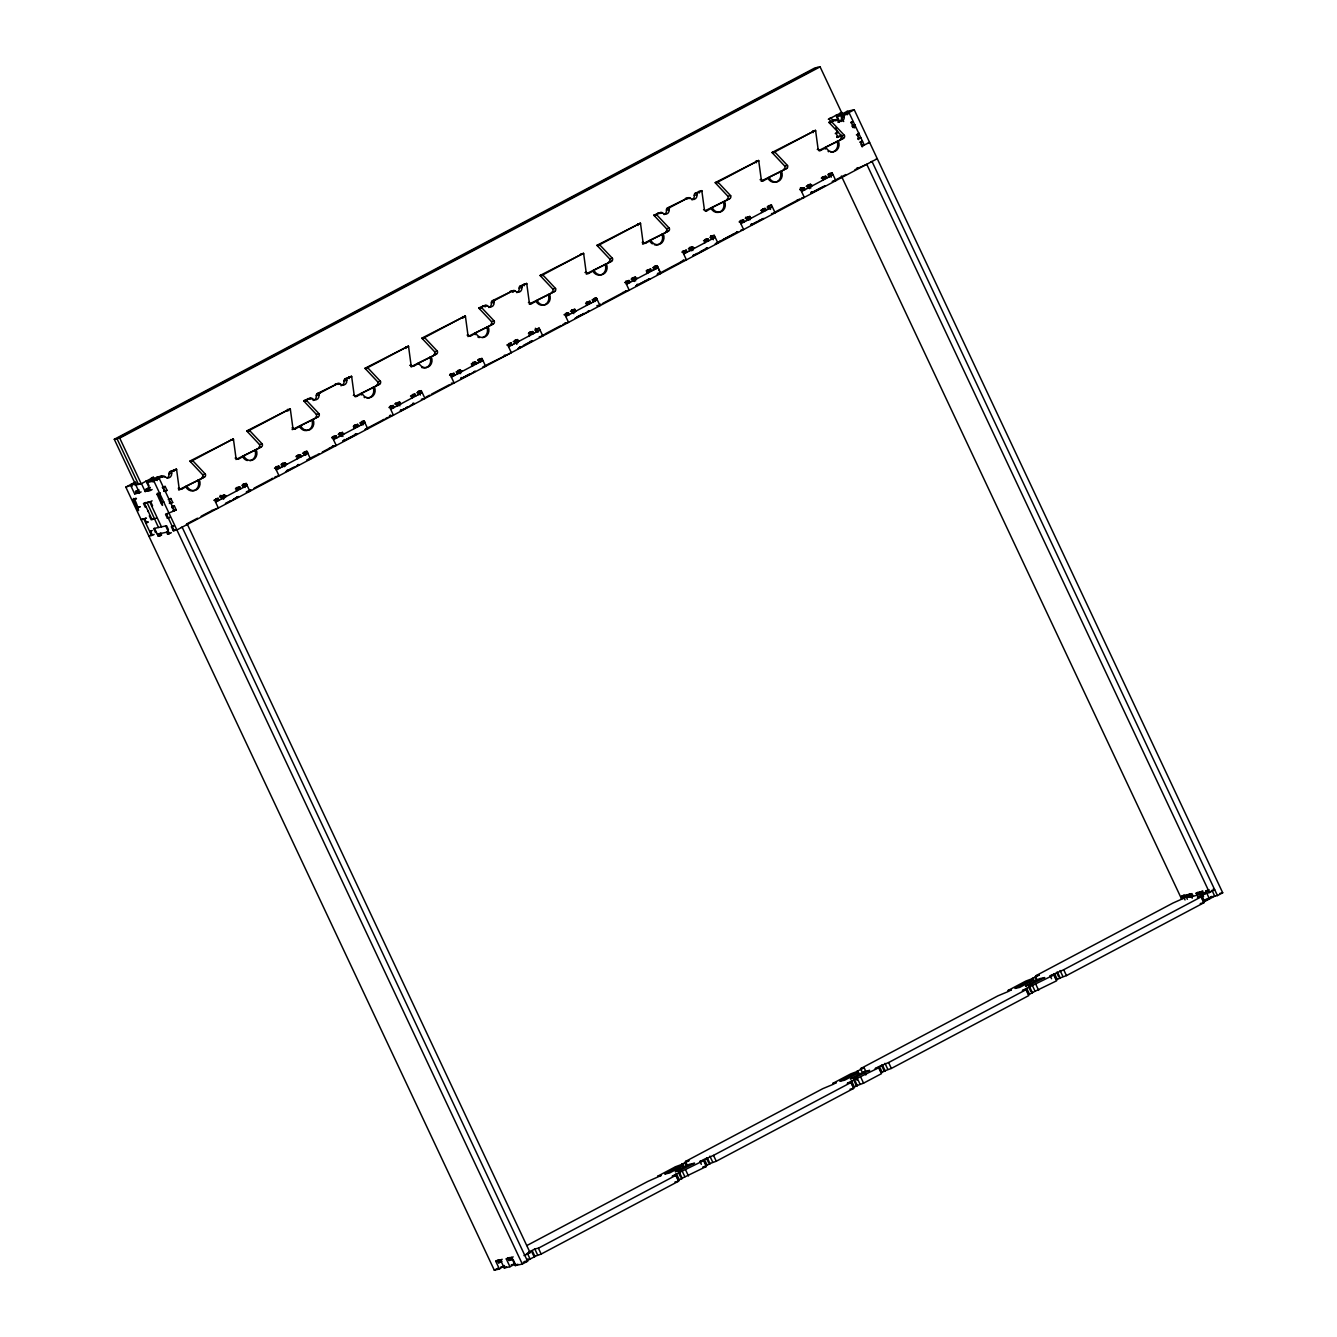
<?xml version="1.0" encoding="UTF-8"?>
<svg xmlns="http://www.w3.org/2000/svg" width="1337" height="1337" viewBox="0 0 1337 1337"><rect width="100%" height="100%" fill="white"/><g stroke="black" fill="none" stroke-linecap="round" stroke-linejoin="round"><path stroke-width="1.5" d="M852.087 125.026L853.223 124.993L854.727 127.917M857.736 135.622L857.669 134.185L858.989 133.767L856.382 134.87M354.489 427.99L353.72 428.475L355.074 428.191L353.302 426.419M397.089 405.161L400.064 403.49M414.437 403.557L411.478 405.195M457.789 372.99L460.764 371.318M475.17 371.352L471.46 373.407M514.979 342.673L517.971 340.985M632.886 280.168L635.125 278.881M698.649 252.977L707.457 248.214M810.84 193.28L823.843 186.612M357.213 433.907L343.057 441.31M707.407 248.164L705.318 249.016L706.32 247.997M460.613 378.789L462.803 377.569M472.212 365.636L471.526 365.686M810.924 193.063L812.996 191.943M342.924 441.143L346.367 439.288M586.442 305.103L587.361 305.053L585.589 303.282M649.999 278.748L648.01 279.817M693.201 255.451L694.371 254.815M225.435 503.397L226.22 503.38M400.415 410.643L402.103 409.74M529.151 336.406L529.602 335.152L528.717 335.37M646.874 273.533L647.492 272.664L646.623 272.865M232.003 500.339L238.621 496.495M750.659 224.516L752.296 224.115M824.227 186.311L825.347 185.709L824.327 185.993M141.12 491.932L139.483 492.801L114.297 439.288L814.684 68.037L820.099 66.85L841.591 112.525M140.034 483.559L138.496 484.378L117.004 438.703L817.392 67.435M114.297 439.288L119.728 438.101L820.099 66.85M504.316 1265.521L499.42 1269.03L494.289 1270.15L125.828 487.136L134.77 482.39A2.173 1.972 77.7 0 1 135.639 482.189L134.77 482.39M135.789 482.707L133.8 483.76L134.335 484.896M125.828 487.136L135.555 483.576M137.427 484.094L135.789 484.963L141.505 483.727L145.181 491.548L148.975 490.111M154.39 479.248L153.471 477.292L141.221 483.777L119.728 438.101M828.322 119.244L841.875 112.458L842.745 114.297M152.1 489.526L150.463 490.412L146.786 482.573L157.281 477.008L161.677 476.056L156.412 478.83L157.231 480.551M839.252 122.386L836.661 116.887L847.157 111.322L854.243 109.768L1222.703 892.782L1217.455 895.573L1210.369 897.11M167.158 478.028A4.345 3.944 77.7 0 0 168.98 473.799A2.173 1.972 77.7 0 1 170.016 471.627L176.417 469.086A2.173 1.972 77.7 0 1 176.618 469.671L179.091 488.038A2.173 1.972 77.7 0 0 181.765 489.075L187.013 486.284A7.621 6.886 77.7 0 0 196.372 489.894A7.621 6.886 77.7 0 0 199.28 479.799L204.528 477.008A2.173 1.972 77.7 0 0 205.363 474.117L193.013 460.981A2.173 1.972 77.7 0 1 192.678 460.463L189.971 461.048A2.173 1.972 77.7 0 0 190.305 461.566L202.639 474.719L205.363 474.117M189.971 461.048L233.29 438.937A2.173 1.972 77.7 0 1 233.49 439.522L235.964 457.889A2.173 1.972 77.7 0 0 238.638 458.925L243.902 456.134A7.621 6.886 77.7 0 0 253.245 459.744A7.621 6.886 77.7 0 0 256.152 449.65L261.4 446.859A2.173 1.972 77.7 0 0 262.236 443.968L249.885 430.832A2.173 1.972 77.7 0 1 249.551 430.313L246.844 430.898A2.173 1.972 77.7 0 0 247.178 431.416L259.528 444.569L262.236 443.968M246.844 430.898L290.179 408.788A2.173 1.972 77.7 0 1 290.363 409.373L292.853 427.74A2.173 1.972 77.7 0 0 295.51 428.776L300.775 425.985A7.621 6.886 77.7 0 0 310.117 429.595A7.621 6.886 77.7 0 0 313.025 419.5L318.273 416.709A2.173 1.972 77.7 0 0 319.108 413.818L306.758 400.682A2.173 1.972 77.7 0 1 306.424 400.164L303.716 400.749A2.173 1.972 77.7 0 0 304.051 401.284L316.401 414.42L319.108 413.818M303.716 400.749L310.117 398.209A2.173 1.972 77.7 0 1 312.39 398.643A4.345 3.944 77.7 0 0 318.991 395.134A2.173 1.972 77.7 0 1 320.028 392.961L337.91 383.468A2.173 1.972 77.7 0 1 340.183 383.903A4.345 3.944 77.7 0 0 346.784 380.393A2.173 1.972 77.7 0 1 347.821 378.221L351.514 376.265A2.173 1.972 77.7 0 1 351.698 376.867L354.188 395.234A2.173 1.972 77.7 0 0 356.862 396.253L362.11 393.479A7.621 6.886 77.7 0 0 371.469 397.072A7.621 6.886 77.7 0 0 374.377 386.978L379.624 384.187A2.173 1.972 77.7 0 0 380.443 381.312L368.11 368.176A2.173 1.972 77.7 0 1 367.775 367.642L365.051 368.243A2.173 1.972 77.7 0 0 365.402 368.761L377.736 381.897L380.443 381.312M313.092 400.465A4.345 3.944 77.7 0 0 316.284 395.719A2.173 1.972 77.7 0 1 317.32 393.546L337.91 383.468M340.885 385.724A4.345 3.944 77.7 0 0 344.077 380.995A2.173 1.972 77.7 0 1 345.113 378.806L351.514 376.265M365.051 368.243L408.387 346.116A2.173 1.972 77.7 0 1 408.587 346.718L411.061 365.085A2.173 1.972 77.7 0 0 413.735 366.104L418.982 363.33A7.621 6.886 77.7 0 0 428.341 366.923A7.621 6.886 77.7 0 0 431.249 356.829L436.497 354.038A2.173 1.972 77.7 0 0 437.333 351.163L424.982 338.027A2.173 1.972 77.7 0 1 424.648 337.492L421.94 338.094A2.173 1.972 77.7 0 0 422.275 338.612L434.609 351.748L437.333 351.163M421.94 338.094L465.276 315.967A2.173 1.972 77.7 0 1 465.46 316.568L467.933 334.935A2.173 1.972 77.7 0 0 470.607 335.955L475.872 333.18A7.621 6.886 77.7 0 0 485.214 336.774A7.621 6.886 77.7 0 0 488.122 326.679L493.37 323.888A2.173 1.972 77.7 0 0 494.205 321.014L481.855 307.878A2.173 1.972 77.7 0 1 481.521 307.343L478.813 307.945A2.173 1.972 77.7 0 0 479.147 308.463L491.498 321.599L494.205 321.014M478.813 307.945L485.214 305.388A2.173 1.972 77.7 0 1 487.487 305.822A4.345 3.944 77.7 0 0 494.088 302.329A2.173 1.972 77.7 0 1 495.125 300.14L513.007 290.664A2.173 1.972 77.7 0 1 515.28 291.082A4.345 3.944 77.7 0 0 521.881 287.589A2.173 1.972 77.7 0 1 522.917 285.399L526.611 283.444A2.173 1.972 77.7 0 1 526.795 284.046L529.285 302.413A2.173 1.972 77.7 0 0 531.959 303.449L537.207 300.658A7.621 6.886 77.7 0 0 546.566 304.268A7.621 6.886 77.7 0 0 549.457 294.157L554.721 291.382A2.173 1.972 77.7 0 0 555.54 288.491L543.206 275.355A2.173 1.972 77.7 0 1 542.872 274.837L540.148 275.422A2.173 1.972 77.7 0 0 540.482 275.94L552.833 289.076L555.54 288.491M488.757 307.51A4.345 3.944 77.7 0 0 491.364 302.914A2.173 1.972 77.7 0 1 492.4 300.725L513.007 290.664M516.834 292.669A4.345 3.944 77.7 0 0 519.174 288.174A2.173 1.972 77.7 0 1 520.21 286.001L526.611 283.444M540.148 275.422L583.484 253.295A2.173 1.972 77.7 0 1 583.684 253.896L586.158 272.263A2.173 1.972 77.7 0 0 588.832 273.3L594.079 270.509A7.621 6.886 77.7 0 0 603.438 274.118A7.621 6.886 77.7 0 0 606.346 264.007L611.594 261.233A2.173 1.972 77.7 0 0 612.43 258.342L600.079 245.206A2.173 1.972 77.7 0 1 599.745 244.688L597.021 245.273A2.173 1.972 77.7 0 0 597.372 245.791L609.705 258.927L612.43 258.342M597.021 245.273L640.356 223.145A2.173 1.972 77.7 0 1 640.557 223.747L643.03 242.114A2.173 1.972 77.7 0 0 645.704 243.15L650.952 240.359A7.621 6.886 77.7 0 0 660.311 243.969A7.621 6.886 77.7 0 0 663.219 233.858L668.467 231.084A2.173 1.972 77.7 0 0 669.302 228.192L656.952 215.056A2.173 1.972 77.7 0 1 656.617 214.538L653.91 215.123A2.173 1.972 77.7 0 0 654.244 215.641L666.578 228.777L669.302 228.192M653.91 215.123L660.311 212.583A2.173 1.972 77.7 0 1 662.584 213.001A4.345 3.944 77.7 0 0 669.185 209.508A2.173 1.972 77.7 0 1 670.221 207.319L688.104 197.843A2.173 1.972 77.7 0 1 690.377 198.277A4.345 3.944 77.7 0 0 696.978 194.767A2.173 1.972 77.7 0 1 698.014 192.595L701.708 190.639A2.173 1.972 77.7 0 1 701.892 191.241L704.382 209.608A2.173 1.972 77.7 0 0 707.056 210.628L712.303 207.853A7.621 6.886 77.7 0 0 721.646 211.447A7.621 6.886 77.7 0 0 724.554 201.352L729.818 198.561A2.173 1.972 77.7 0 0 730.637 195.67L718.303 182.534A2.173 1.972 77.7 0 1 717.952 182.016L715.245 182.601A2.173 1.972 77.7 0 0 715.579 183.136L727.93 196.272L730.637 195.67M664.138 214.589A4.345 3.944 77.7 0 0 666.461 210.093A2.173 1.972 77.7 0 1 667.497 207.92L688.104 197.843M691.931 199.848A4.345 3.944 77.7 0 0 694.271 195.369A2.173 1.972 77.7 0 1 695.307 193.18L701.708 190.639M715.245 182.601L758.58 160.49A2.173 1.972 77.7 0 1 758.764 161.092L761.254 179.459A2.173 1.972 77.7 0 0 763.928 180.478L769.176 177.704A7.621 6.886 77.7 0 0 778.535 181.297A7.621 6.886 77.7 0 0 781.443 171.203L786.691 168.412A2.173 1.972 77.7 0 0 787.51 165.521L775.176 152.385A2.173 1.972 77.7 0 1 774.842 151.866L772.117 152.451A2.173 1.972 77.7 0 0 772.452 152.986L784.802 166.122L787.51 165.521M772.117 152.451L815.453 130.341A2.173 1.972 77.7 0 1 815.654 130.942L818.127 149.309A2.173 1.972 77.7 0 0 820.801 150.329L826.049 147.555A7.621 6.886 77.7 0 0 835.408 151.148A7.621 6.886 77.7 0 0 838.316 141.054L843.563 138.263A2.173 1.972 77.7 0 0 844.399 135.371L832.049 122.235A2.173 1.972 77.7 0 1 831.714 121.717L829.007 122.302A2.173 1.972 77.7 0 0 829.341 122.837L841.675 135.973L844.399 135.371M829.007 122.302L835.408 119.762A2.173 1.972 77.7 0 1 837.664 120.196A4.345 3.944 77.7 0 0 844.282 116.687A2.173 1.972 77.7 0 1 845.318 114.514L854.243 109.768M836.661 116.887L846.304 113.144L847.09 114.865M146.786 482.573L153.872 481.036L162.83 476.29A2.173 1.972 77.7 0 1 165.086 476.724A4.345 3.944 77.7 0 0 171.688 473.214A2.173 1.972 77.7 0 1 172.724 471.042L176.417 469.086M192.678 460.463L233.29 438.937M249.551 430.313L290.179 408.788M306.424 400.164L310.117 398.209M367.775 367.642L408.387 346.116M424.648 337.492L465.276 315.967M481.521 307.343L485.214 305.388M542.872 274.837L583.484 253.295M599.745 244.688L640.356 223.145M656.617 214.538L660.311 212.583M717.952 182.016L758.58 160.49M774.842 151.866L815.453 130.341M831.714 121.717L835.408 119.762M138.413 492.417L136.441 493.453L135.522 491.498L138.48 489.927M135.522 491.498L139.048 490.01M130.959 486.016L134.636 493.854L136.942 492.634M136.742 491.231L137.661 493.186L139.633 492.15M147.003 491.164L146.084 489.208L149.025 487.637M146.084 489.208L150.362 487.453M145.181 491.548L147.822 490.161M148.14 489.994L149.126 489.459M147.738 488.841L148.658 490.796L150.296 489.927M133.215 499.654C133.566 491.765 145.031 527.831 133.215 499.654L135.839 498.25M135.622 498.668L133.332 499.888L136.441 498.668M134.569 499.353L136.207 498.484M164.418 491.481L167.025 490.361L165.186 486.451L162.412 487.604M850.7 122.803L853.307 121.684L850.934 122.202M835.241 133.566L837.848 132.447L835.692 127.884M157.181 494.423C157.248 486.183 169.181 522.767 157.181 494.423L159.805 493.035M853.942 125.093L852.304 125.962L853.14 127.717M159.939 493.269L157.298 494.673L160.306 493.503M163.866 491.197L167.025 490.361M852.438 126.196L854.627 125.043M158.535 494.138L160.173 493.269M853.658 125.661L854.978 124.959M855.095 125.21L852.371 126.748M145.917 502.428L144.396 503.23L152.067 519.558L153.605 518.739M146.652 502.745L148.641 501.826M838.282 136.257L836.761 137.076L840.589 136.173L841.625 138.363M139.783 506.656L137.159 508.043L140.268 506.823M149.36 502.16L152.117 500.84M837.096 137.477L841.758 135.271M178.54 489.843A2.173 1.972 77.7 0 0 179.058 489.66L204.528 477.008M235.93 459.51L261.4 446.859M292.101 429.578A2.173 1.972 77.7 0 0 292.803 429.361L318.273 416.709M355.575 396.103L379.624 384.187M411.027 366.706L436.497 354.038M467.9 336.556L493.37 323.888M554.721 291.382L529.235 304.034L531.959 303.449M611.594 261.233L586.124 273.884L588.832 273.3M642.479 243.919A2.173 1.972 77.7 0 0 642.997 243.735L668.467 231.084M705.752 210.461L729.818 198.561M761.204 181.063L786.691 168.412M819.514 150.162L843.563 138.263M197.909 480.083A7.621 6.886 77.7 0 1 195.018 490.194A7.621 6.886 77.7 0 1 185.659 486.584L199.28 479.799M247.312 460.546A7.621 6.886 77.7 0 1 242.532 456.435L256.152 449.65M311.671 419.785A7.621 6.886 77.7 0 1 308.763 429.896A7.621 6.886 77.7 0 1 299.421 426.286L313.025 419.5M361.441 394.967A7.621 6.886 77.7 0 1 360.756 393.763L374.377 386.978M417.946 364.216A7.621 6.886 77.7 0 1 417.629 363.614L431.249 356.829M475.203 334.668A7.621 6.886 77.7 0 1 474.501 333.465L488.122 326.679M548.103 294.458A7.621 6.886 77.7 0 1 545.195 304.552A7.621 6.886 77.7 0 1 535.853 300.959L549.457 294.157M604.976 264.308A7.621 6.886 77.7 0 1 602.085 274.403A7.621 6.886 77.7 0 1 592.726 270.809L606.346 264.007M652.372 243.869A7.621 6.886 77.7 0 1 649.598 240.66L663.219 233.858M723.2 201.636A7.621 6.886 77.7 0 1 720.292 211.747A7.621 6.886 77.7 0 1 710.95 208.137L724.554 201.352M780.073 171.487A7.621 6.886 77.7 0 1 777.181 181.598A7.621 6.886 77.7 0 1 767.822 177.988L781.443 171.203M825.38 149.042A7.621 6.886 77.7 0 1 824.695 147.839L838.316 141.054M162.897 501.893L161.125 502.829L163.816 501.826M857.619 134.051L859.273 133.182M170.1 503.548L172.707 502.445L170.869 498.517L168.261 499.637M169.331 503.38L172.707 502.445M857.669 138.496L860.827 137.678L857.719 138.898M142.925 518.84L141.187 519.759L146.435 518.104M145.649 518.238L143.895 519.174L151.566 535.485M169.983 517.285L167.443 518.355L165.604 514.444L176.233 509.949L174.395 506.021L171.788 507.141M859.908 142.374L862.515 141.271L860.309 141.739M147.705 522.048L145.733 523.085L148.29 522.015M156.312 518.154L151.165 519.742L149.309 515.831L150.229 515.631M165.604 514.444L167.242 513.575M168.261 513.324L166.523 514.244L174.194 530.555M173.091 510.767L176.233 509.949M861.646 145.766L863.401 144.847M861.763 146.285L869.602 142.391L868.415 142.658M167.443 518.355L169.08 517.486M152.268 530.505L149.727 531.574L150.63 531.374L152.468 535.285L154.123 534.416M219.903 496.545L224.583 494.907L225.502 496.863L222.092 498.016L224.248 496.695M235.947 488.038L237.551 487.353M242.582 484.512L246.175 483.459L249.869 491.297L246.242 492.083M281.472 463.906L282.909 463.254M296.212 456.101L297.917 455.248M332.245 436.982L333.13 436.53M338.896 433.472L342.473 432.419L343.408 434.375L339.949 435.528L342.874 433.806M353.636 425.651L357.647 424.364L358.583 426.336L355.859 426.921L354.94 424.965M389.669 406.548L391.908 405.796M395 403.724L396.086 403.156M417.896 391.591L421.272 390.655L424.965 398.476L423.094 398.877M449.934 374.611L452.257 373.691M472.613 362.578L475.554 361.876L476.473 363.831L473.766 364.433L472.847 362.461M477.944 359.753L479.599 358.985M528.717 332.846L529.82 332.261M535.368 329.32L539.162 328.15L542.855 335.988L539.229 336.774M571.618 310.1L574.776 309.282L575.695 311.237L572.236 312.39L574.425 311.053M586.358 302.296L589.951 301.243L590.87 303.198L588.163 303.783L587.227 301.828M631.666 278.28L633.939 277.444M646.406 270.458L650.651 269.055L651.57 271.027L648.863 271.612L647.927 269.656M682.438 251.356L684.043 250.671M689.307 247.729L692.666 246.793L693.585 248.749L690.243 249.885L693.067 248.181M710.682 236.398L711.551 235.93L713.34 239.724M740.08 220.806L743.439 219.87L744.375 221.825L741.651 222.427L740.731 220.455M745.411 217.981L746.714 217.296M768.09 205.965L771.466 205.012L775.142 212.85L771.516 213.636M800.128 188.985L804.139 187.698L805.075 189.653L802.35 190.238L801.431 188.283M821.503 177.654L822.372 177.186M828.355 174.011L832.166 172.841L835.842 180.679L832.216 181.464M213.82 500.356L218.165 498.317L219.084 500.272L216.377 500.857L215.675 499.386M219.886 497.03L224.583 494.907M235.412 488.907L239.758 486.869L240.677 488.824L237.969 489.409L237.05 487.453M241.83 485.498L246.175 483.459M274.52 468.184L278.865 466.145L279.784 468.1L277.077 468.685L276.157 466.73L278.865 466.145M280.937 464.775L285.282 462.736L286.202 464.691L284.848 464.992M296.112 456.736L300.457 454.697L301.377 456.652L298.669 457.237L297.75 455.282M302.53 453.327L306.875 451.288L310.568 459.126L306.942 459.911L311.053 458.006M331.71 437.867L336.055 435.812L336.974 437.784L334.267 438.369L333.398 436.53M338.127 434.458L342.473 432.419M354.155 426.236L357.647 424.364M359.72 423.01L364.082 420.971L367.759 428.793L365.051 429.394L382.131 420.336M388.9 407.534L393.262 405.495L394.181 407.451L391.474 408.052L390.538 406.097M397.189 405.211L400.599 404.058L399.679 402.103L395.15 404.175M410.509 396.086L414.854 394.047L415.774 396.003L413.066 396.604L412.364 395.134M416.76 392.727L421.272 390.655M449.6 375.363L453.962 373.324L454.881 375.279L452.173 375.864L451.237 373.909M456.034 371.953L460.379 369.914L461.298 371.87L457.806 373.04M471.209 363.915L475.554 361.876M477.627 360.522L481.972 358.466L485.649 366.305L482.941 366.89L484.546 366.037M506.807 345.046L511.152 343.007L512.071 344.963L509.364 345.548L508.728 344.211M513.224 341.637L517.569 339.598L518.489 341.553L515.046 342.707M528.399 333.598L532.744 331.559L533.664 333.515L530.956 334.1L530.087 332.278M534.817 330.189L539.162 328.15M563.997 314.73L568.359 312.691L569.278 314.646L566.554 315.231L565.752 313.526M570.414 311.32L574.776 309.282M586.442 303.098L589.951 301.243M592.024 299.872L596.369 297.833L600.046 305.672L596.987 305.521M624.697 282.558L629.058 280.503L629.978 282.475L627.254 283.06L626.401 281.221L629.058 280.503M631.114 279.149L635.476 277.11L636.395 279.065L632.936 280.218M646.289 271.11L650.651 269.055M652.723 267.701L657.069 265.662L660.745 273.483L657.135 274.286M681.903 252.225L686.249 250.186L687.168 252.141L684.46 252.743L683.541 250.788M688.321 248.832L692.666 246.793M703.496 240.777L707.841 238.738L708.76 240.693L706.053 241.295L705.251 239.574M709.914 237.384L714.259 235.345L717.952 243.167L715.913 243.618M739.094 221.909L743.439 219.87M745.344 218.549L749.873 216.46L750.792 218.432L749.422 218.716L750.876 217.948M760.686 210.461L765.048 208.422L765.967 210.377L763.243 210.979L762.441 209.257M767.12 207.068L771.466 205.012M799.793 189.737L804.139 187.698M806.211 186.328L810.573 184.289L811.492 186.244L808.133 187.397L811.693 185.291M821.386 178.289L825.748 176.25L826.667 178.205L823.943 178.79L823.024 176.835L825.748 176.25M827.804 174.88L832.166 172.841M150.496 535.201L148.858 536.07L152.468 535.285M246.977 484.362L243.468 486.217L247.094 485.431L215.575 502.127M307.677 452.173L304.167 454.028L307.794 453.243L276.274 469.955M364.884 421.857L361.374 423.712L365.001 422.927L333.481 439.639M597.171 298.719L593.661 300.574L597.288 299.789L565.768 316.501M657.871 266.548L654.361 268.403L657.988 267.617L660.745 273.483M216.377 500.857L218.566 499.704M237.969 489.409L239.607 488.54M277.077 468.685L279.801 467.231M285.667 464.123L282.742 465.844L287.037 463.822M298.669 457.237L300.307 456.368M334.267 438.369L335.905 437.5M355.859 426.921L357.681 425.951M391.474 408.052L393.111 407.183M413.066 396.604L414.704 395.735M452.173 375.864L453.811 374.995M473.766 364.433L476.49 362.979M509.364 345.548L511.369 344.495M530.956 334.1L532.594 333.231M566.554 315.231L568.208 314.362M588.163 303.783L589.985 302.814M627.254 283.06L630.345 281.472M648.863 271.612L650.501 270.743M684.46 252.743L686.098 251.874M706.053 241.295L707.875 240.326M741.651 222.427L743.84 221.257M749.522 218.249C745.244 220.889 748.904 217.964 749.957 219.82M763.243 210.979L766.853 209.274M802.35 190.238L804.172 189.269M823.943 178.79L826.868 177.253M226.337 496.01L224.499 497.899M400.699 403.573L399.228 404.359L399.93 405.813M462.117 371.017L459.928 372.171L460.63 373.641M519.324 340.701L517.135 341.854L517.653 342.957M575.796 310.769L574.676 312.273M637.214 278.196L635.025 279.366L635.727 280.82M812.311 185.392L810.122 186.545L810.824 188.016M344.227 433.506L342.038 434.675L342.907 436.497M694.421 247.88L692.232 249.033L692.917 250.504M390.671 409.323L422.191 392.61L418.565 393.396M451.371 377.134L482.891 360.438L479.264 361.224M508.561 346.818L540.081 330.105L536.471 330.907M626.468 284.33L657.988 267.617M683.675 253.997L715.178 237.301L711.568 238.086M740.865 223.68L772.368 206.984L768.758 207.77M801.565 191.509L833.068 174.796L829.458 175.598M876.37 158.902L877.289 158.702L176.885 529.97L173.275 530.756L171.437 526.845L173.075 525.976M160.758 532.978L159.12 533.847L160.039 535.803L161.677 534.934M173.977 525.775L171.437 526.845M154.54 528.366L158.234 536.187L161.175 534.633M168.295 531.324L166.657 532.193L167.576 534.165L171.353 532.711M173.275 530.756L174.913 529.887M186.528 524.02L197.492 518.204M201.152 516.266L210.293 511.419M211.213 510.65L218.349 507.993L214.655 500.172M226.271 502.946L227.741 502.177M229.195 501.392L230.666 500.623M233.574 499.085L238.203 496.679M250.804 489.944L246.977 491.515M254.063 488.222L271.11 479.181M274.503 477.376L276.324 476.423M286.97 470.774L288.441 469.989M289.16 469.605L291.366 468.451M292.084 468.067L293.555 467.281M297.198 465.36L298.602 464.641M316.434 455.148L310.435 458.056M317.487 454.597L319.092 453.761M322.301 452.056L328.718 448.647M330.323 447.795L333.364 445.722M347.102 438.904L351.481 436.581M352.199 436.196L354.389 435.043M382.7 420.035L384.304 419.183M385.908 418.331L387.513 417.478M389.117 416.626L390.387 415.038M402.838 409.356L404.292 408.587M405.746 407.818L407.217 407.033M410.86 405.111L414.437 403.473M425.885 397.139L429.545 395.2M431.366 394.231L449.6 384.571M463.538 377.184L464.992 376.416M465.727 376.015L467.917 374.861M468.635 374.477L470.106 373.708M486.15 365.185L511.336 352.684L507.659 344.862M519.274 347.637L520.728 346.868M523.653 345.314L528.031 342.991M528.75 342.606L530.739 341.57M541.752 335.721L543.357 334.868M544.961 334.016L561.005 325.509M562.61 324.657L565.818 322.969M577.2 316.936L578.67 316.15M579.389 315.766L580.843 314.997M582.297 314.228L583.768 313.443M597.338 306.257L600.981 304.318M602.536 303.499L621.304 293.555M637.164 285.149L639.353 283.979M640.089 283.594L641.543 282.826M642.278 282.441L644.467 281.271M645.186 280.887L646.657 280.118M661.247 272.38L657.687 273.35M662.851 271.528L680.215 262.319M680.516 262.169L683.541 260.097M695.825 254.047L697.296 253.278M700.204 251.724L704.582 249.401M715.228 243.752L716.849 242.916M718.454 242.064L720.058 241.212M723.267 239.507L729.684 236.097M731.289 235.245L734.498 233.557M736.102 232.705L737.706 231.853M753.75 223.346L755.221 222.56M755.94 222.176L757.41 221.407M758.864 220.638L760.318 219.853M761.772 219.084L762.758 218.566M774.257 212.466L799.793 198.946M813.715 191.559L818.11 189.236M818.829 188.851L821.018 187.681M821.737 187.297L823.291 186.511M833.135 181.264L845.769 174.562M854.911 169.715L866.76 164.284L1209.433 892.481L1214.681 889.707L1212.141 890.76M167.576 534.165L169.548 533.112M718.738 241.897L737.406 232.003L736.503 232.203M857.101 167.727L858.755 167.777M231.284 500.723L226.655 503.163M289.076 470.089L285.55 471.71M289.795 469.705L294.173 467.382M294.892 466.997L297.098 465.828M297.817 465.443L299.388 464.607L297.75 464.607M402.738 409.841L400.465 410.927M403.456 409.456L407.835 407.133M408.57 406.749L410.024 405.963M470.724 373.792L460.713 378.889M521.363 346.951L519.358 347.988M522.082 346.567L532.36 341.019L530.037 341.47M584.403 313.543L576.915 317.036M585.121 313.159L586.592 312.373M587.311 311.989C592.174 309.649 586.492 311.788 588.598 310.852M647.292 280.202L635.743 286.085L636.78 285.45M697.914 253.361L693.251 255.685M760.954 219.953L750.776 225.251M761.672 219.569L763.862 218.399M1185.919 896.475L1182.309 898.397L1181.373 896.425L1184.014 895.038M1181.373 896.425L1184.833 895.172M499.42 1269.03L495.726 1261.209L497.698 1260.156M1187.39 899.3L1185.601 895.506L1187.239 894.637M495.726 1261.209L499.186 1259.939M526.862 1245.549L647.777 1181.457L661.297 1175.424L657.67 1176.209L675.569 1166.716L682.689 1164.076L684.059 1167.017M686.85 1164.41L685.463 1161.469L822.857 1088.636L832.884 1084.457L836.394 1082.602L832.767 1083.388L850.666 1073.912L857.786 1071.255L859.156 1074.196M861.947 1071.589L860.56 1068.647L997.954 995.831L1007.981 991.636L1011.474 989.781L1007.864 990.583L1025.763 981.091L1032.883 978.45L1034.253 981.391M841.391 176.049L1181.407 898.581L1185.334 896.492M1185.601 895.506L1189.378 894.069M501.977 1261.292L499.67 1262.496L498.751 1260.54L500.406 1259.671M1192.838 895.071L1189.546 896.809L1188.626 894.854L1190.598 893.818M498.751 1260.54L502.211 1259.287M683.157 1167.218L681.786 1164.276L689.09 1160.683L685.463 1161.469M858.254 1074.396L856.883 1071.455L859.775 1069.918L864.187 1067.862L865.557 1070.803M1191.768 894.687L1173.05 903.01L1035.657 975.843L1039.284 975.057L1031.963 978.651L1032.883 978.45M1188.626 894.854L1192.086 893.584M678.745 1166.633L664.74 1174.053L669.57 1173L683.591 1165.58L678.745 1166.633L680.132 1169.574M1028.938 981.007L1014.933 988.427L1019.763 987.374L1033.768 979.954L1028.938 981.007L1030.326 983.948M497.531 1260.808L498.45 1262.763L501.091 1261.376M1187.406 895.121L1188.326 897.077L1191.936 895.172M515.547 1263.783L509.965 1266.741L506.272 1258.902L508.578 1257.682M1197.935 897.01L1196.147 893.216L1197.802 892.347M506.272 1258.902L510.065 1257.465M1191.367 896.425L1189.612 897.344L1197.066 895.172M1196.147 893.216L1199.607 891.946M512.639 1259.07L510.667 1260.106L509.748 1258.15L511.386 1257.281M1204.152 892.498L1200.542 894.42L1199.623 892.464L1202.247 891.077M509.748 1258.15L513.191 1256.897M1199.623 892.464L1203.066 891.194M708.46 1162.421L706.387 1158.009L707.29 1157.809L710.047 1163.691L709.145 1163.875L716.264 1161.235L853.658 1088.402L850.9 1082.535L847.274 1083.321L850.783 1081.466L853.541 1087.349L857.351 1085.611L853.858 1078.19L869.668 1070.369L864.387 1071.522L850.382 1078.942L855.596 1077.271L856.984 1080.196M508.093 1258.518L509.013 1260.473L512.288 1258.735M678.761 1171.011L680.516 1170.076L675.285 1171.764L689.307 1164.343L694.572 1163.19L678.761 1171.011L682.254 1178.415L678.444 1180.153L675.686 1174.287L672.193 1176.142L675.803 1175.357L678.561 1181.223L541.167 1254.056L534.048 1256.696L534.967 1256.496L532.193 1250.63L531.29 1250.83L533.363 1255.226M1028.955 985.386L1030.693 984.45L1025.479 986.138L1039.484 978.701L1044.765 977.564L1028.955 985.386L1032.448 992.789L1028.638 994.527L1025.88 988.661L1022.37 990.516L1025.997 989.714L1028.755 995.597L891.361 1068.43L884.242 1071.071L881.484 1065.188L882.387 1065.004L885.144 1070.87L881.35 1072.608L878.576 1066.742L875.083 1068.597L878.693 1067.795L881.451 1073.678L863.568 1083.154L856.449 1085.811L853.691 1079.928L854.594 1079.728M1197.969 892.832L1198.888 894.787L1200.86 893.734M1206.425 899.199L1205.439 899.717L1209.484 898.949L1205.807 891.111L1208.096 889.907M853.858 1078.19L855.596 1077.271M1205.807 891.111L1209.25 889.857M1205.857 892.163L1200.593 894.954L1206.726 893.083L1197.467 897.695L1201.094 896.91L1203.852 902.776L1066.458 975.609L1059.339 978.249L1060.241 978.049L1057.483 972.183L1056.581 972.383L1058.653 976.779M494.289 1270.15L495.927 1269.281M496.579 1268.93L498.233 1268.061M675.803 1175.357L538.41 1248.19L534.8 1248.975L527.346 1253.204L530.12 1259.07L527.497 1259.086M675.686 1174.287L703.596 1160.616L706.371 1166.482L681.352 1178.616L682.254 1178.415M701.357 1164.343L699.986 1161.402L713.507 1155.369L850.9 1082.535M850.783 1081.466L878.693 1067.795M878.576 1066.742L888.604 1062.547L1025.997 989.714M1025.88 988.661L1053.79 974.991L1056.548 980.857L1031.546 992.99L1032.448 992.789M1051.551 978.717L1050.18 975.776L1063.7 969.743L1201.094 896.91M524.889 1255.059L530.07 1252.602L187.397 524.405L186.495 524.589M1207.612 890.726L1208.531 892.681L1211.489 891.111M530.07 1252.602L523.97 1255.577M500.573 1260.156L504.25 1267.977L506.556 1266.757M511.553 1257.766L515.246 1265.587L517.87 1264.2M1208.063 898.33L1209.049 897.812M1210.687 896.943L1211.673 896.425M1206.927 899.5L1203.367 900.82M710.047 1163.691L702.744 1167.285L706.371 1166.482M525.525 1261.51L524.639 1261.359M526.176 1261.159L534.967 1256.496M1053.673 973.921L1056.431 979.787L1060.241 978.049M1200.977 895.84L1203.735 901.706L1204.637 901.522L1214.731 896.158L1211.974 890.292M515.246 1265.587L522.316 1264.05L527.58 1261.259L182.15 527.179L181.247 527.38M354.957 434.274L356.979 433.84M576.698 317.604L575.111 318.256L576.514 317.537M474 371.686L475.136 371.302M518.622 348.322L517.77 348.589M353.636 428.174L354.489 427.924M158.501 527.497L147.103 502.645M840.238 112.826L841.875 112.458M835.558 115.483L836.628 115.249L837.664 117.455M845.318 114.514L842.594 115.099A2.173 1.972 77.7 0 0 841.558 117.288A4.345 3.944 77.7 0 1 837.747 122.068M829.592 118.425L831.38 118.04L832.767 120.965M841.558 117.288L844.282 116.687M837.664 120.196L834.957 120.781A2.173 1.972 77.7 0 0 832.7 120.347M829.341 122.837L832.249 122.152M812.746 130.926A2.173 1.972 77.7 0 1 812.929 131.527L815.654 130.942M836.327 132.781L837.848 132.447M772.452 152.986L775.176 152.385M755.873 161.075A2.173 1.972 77.7 0 1 756.057 161.677L757.41 161.376M757.929 161.276L758.764 161.092M817.275 149.493L818.127 149.309M824.695 147.839L826.049 147.555M818.929 150.73L820.801 150.329M861.63 145.766L864.337 145.181L848.995 112.559L841.909 114.096L842.594 115.567M715.579 183.136L718.303 182.534M699 191.224A2.173 1.972 77.7 0 1 699.184 191.826L701.892 191.241M695.307 193.18L698.014 192.595M760.068 179.71L761.254 179.459M767.822 177.988L769.176 177.704M694.271 195.369L696.978 194.767M761.388 181.03L763.928 180.478M687.836 198.829L687.653 198.862A2.173 1.972 77.7 0 0 685.396 198.428M689.19 198.528L690.377 198.277M871.122 161.693L872.025 161.493L1217.455 895.573M667.497 207.92L670.221 207.319M857.452 168.462L859.022 167.576M666.461 210.093L669.185 209.508M661.397 213.268L662.584 213.001M828.221 176.952L829.575 176.651L828.656 174.696M654.244 215.641L656.952 215.056M822.305 180.244L823.157 180.06L822.238 178.105M808.2 184.807L810.573 184.289M800.562 188.082L801.465 187.882M703.529 209.792L704.382 209.608M710.95 208.137L712.303 207.853M637.649 223.747A2.173 1.972 77.7 0 1 637.833 224.332L640.557 223.747M806.796 188.367L807.983 188.099L807.063 186.144M705.184 211.029L707.056 210.628M801.615 197.976L804.322 197.375L800.646 189.553M797.203 200.032L798.105 199.831M762.842 208.906L765.048 208.422M597.372 245.791L600.079 245.206M768.04 209.023L768.875 208.839L767.956 206.884M761.438 212.466L762.458 212.232L761.538 210.277M748.001 216.878L749.873 216.46M583.684 253.896L580.96 254.481A2.173 1.972 77.7 0 0 580.776 253.896M642.195 242.298L643.03 242.114M649.598 240.66L650.952 240.359M746.43 220.471L747.283 220.287L746.364 218.315M642.997 243.735L645.704 243.15M750.842 224.883L751.845 223.864M711.886 235.864L714.259 235.345M740.915 230.148L743.623 229.563L739.946 221.725M705.301 239.29L707.841 238.738M540.482 275.94L543.206 275.355M710.666 239.373L711.685 239.156L710.766 237.201M704.415 242.749L705.267 242.549L704.348 240.593M523.903 284.046A2.173 1.972 77.7 0 1 524.087 284.631L526.795 284.046M520.21 286.001L522.917 285.399M685.229 250.403L686.249 250.186M584.971 272.531L586.158 272.263M592.726 270.809L594.079 270.509M689.24 250.788L690.093 250.604L689.173 248.649M519.174 288.174L521.881 287.589M510.299 291.249A2.173 1.972 77.7 0 1 512.572 291.683L515.28 291.082M492.4 300.725L495.125 300.14M654.528 266.213L657.069 265.662M682.823 260.665L686.433 259.879L682.739 252.041M491.364 302.914L494.088 302.329M482.507 305.989A2.173 1.972 77.7 0 1 484.763 306.407L487.487 305.822M653.125 269.773L654.478 269.472L653.559 267.517M479.147 308.463L481.855 307.878M646.707 273.166L648.061 272.882L647.141 270.926M634.457 277.327L635.476 277.11M660.628 272.414L661.531 272.23M462.552 316.551A2.173 1.972 77.7 0 1 462.752 317.153L465.46 316.568M528.433 302.597L529.285 302.413M535.853 300.959L537.207 300.658M631.699 281.171L632.886 280.92L631.966 278.965M637.114 285.383L637.281 284.129M625.616 290.981L626.518 290.781L622.106 292.836M627.705 290.53L629.242 290.196L625.549 282.358M594.33 298.285L596.369 297.833M422.275 338.612L424.982 338.027M592.943 301.828L593.778 301.644L592.859 299.689M599.929 304.602L600.831 304.401M405.679 346.701A2.173 1.972 77.7 0 1 405.863 347.302L407.05 347.052M407.568 346.935L408.587 346.718M566.153 313.159L568.359 312.691M467.098 335.119L467.933 334.935M474.501 333.465L475.872 333.18M571.35 313.276L572.186 313.092L571.267 311.137M469.254 336.255L470.607 335.955M564.916 323.153L566.153 322.885M567.523 322.585L568.543 322.367L564.849 314.546M530.037 332.144L532.744 331.559M365.402 368.761L368.11 368.176M535.402 332.228L536.588 331.96L535.669 330.005M528.817 335.671L530.171 335.37L529.251 333.414M515.363 340.083L517.569 339.598M348.807 376.85A2.173 1.972 77.7 0 1 348.99 377.452L351.698 376.867M345.113 378.806L347.821 378.221M508.779 343.525L511.152 343.007M409.707 365.369L411.061 365.085M417.629 363.614L418.982 363.33M514.143 343.592L514.996 343.408L514.077 341.453M344.077 380.995L346.784 380.393M411.194 366.656L413.735 366.104M337.977 384.387L340.183 383.903M519.391 347.837L519.558 347.002M317.32 393.546L320.028 392.961M480.618 358.767L481.972 358.466M316.284 395.719L318.991 395.134M504.216 355.341L505.119 355.141M310.351 399.078L312.39 398.643M478.028 362.578L479.398 362.294L478.462 360.321M304.051 401.284L306.758 400.682M472.128 365.87L472.964 365.686L472.045 363.731M458.006 370.433L460.379 369.914M353.336 395.418L354.188 395.234M360.756 393.763L362.11 393.479M452.608 373.625L453.962 373.324M287.455 409.373A2.173 1.972 77.7 0 1 287.656 409.974L290.363 409.373M456.953 373.925L457.789 373.742L456.87 371.77M354.99 396.671L356.862 396.253M412.481 394.565L414.854 394.047M247.178 431.416L249.885 430.832M417.846 394.649L418.698 394.465L417.779 392.51M411.178 398.108L412.264 397.874L411.345 395.902M397.808 402.504L399.679 402.103M233.49 439.522L230.783 440.124A2.173 1.972 77.7 0 0 230.582 439.522M392.409 405.679L393.262 405.495M421.339 399.262L422.241 399.078M292.001 427.924L292.853 427.74M299.421 426.286L300.775 425.985M396.253 406.097L397.089 405.913L395.668 403.239M292.803 429.361L295.51 428.776M412.498 404.292L413.685 404.041L413.15 402.938M361.709 421.489L364.082 420.971M389.819 415.974L393.446 415.189L389.752 407.35M190.305 461.566L193.013 460.981M360.305 425.049L361.491 424.782L360.572 422.826M367.642 427.723L368.544 427.539M173.71 469.671A2.173 1.972 77.7 0 1 173.894 470.273L176.618 469.671M170.016 471.627L172.724 471.042M333.515 436.38L336.055 435.812M235.128 458.073L235.964 457.889M242.532 456.435L243.902 456.134M338.879 436.447L339.899 436.23L338.98 434.274M151.783 477.66L153.471 477.292M168.98 473.799L171.688 473.214M237.117 459.26L238.638 458.925M150.947 478.379L152.017 478.161L153.053 480.351M162.83 476.29L160.106 476.874A2.173 1.972 77.7 0 1 162.379 477.309M355.124 434.642L356.31 433.99M163.732 477.008L165.086 476.724M135.756 483.325L131.076 484.345L132.045 486.384M145.683 481.17L146.752 480.936L149.009 485.715M306.875 451.288L304.167 451.873L305.772 455.299M332.629 446.291L336.239 445.505L332.562 437.684M329.119 448.146L330.022 447.945M298.769 455.065L300.457 454.697M303.449 455.282L304.301 455.098L303.382 453.143M165.186 486.451L162.462 487.036L163.281 488.757M134.636 493.854L136.441 493.453M137.661 493.186L139.483 492.801M148.658 490.796L150.463 490.412M297.031 458.691L297.884 458.507L296.948 456.552M284.096 462.986L285.282 462.736M178.239 488.222L179.091 488.038M185.659 486.584L187.013 486.284M281.522 466.814L282.709 466.546L281.773 464.591M179.058 489.66L181.765 489.075M286.77 471.042L287.254 470.123M169.164 498.885L170.869 498.517M277.344 476.189L279.049 475.822L275.355 468M271.912 478.462L272.832 478.278M146.234 507.158L145.332 507.341L143.477 503.431L150.713 501.86L152.568 505.77L151.649 505.971M238.738 487.086L239.758 486.869M242.749 487.47L243.601 487.27L242.682 485.314M235.997 490.946L237.184 490.679L236.248 488.724M171.855 506.573L174.395 506.021M249.735 490.228L250.637 490.027M215.959 498.801L218.165 498.317M221.157 498.902L222.009 498.718L221.073 496.762M173.108 511.169L174.462 510.868L159.12 478.245L152.034 479.782L153.07 481.988M238.588 496.846L237.05 496.779M156.379 532.276L155.476 532.477L153.638 528.566L166.607 525.742L168.445 529.653L167.543 529.853M157.298 534.232L168.462 531.808M158.234 536.187L160.039 535.803M1181.407 898.581L1182.309 898.397M1188.326 897.077L1189.546 896.809M1198.888 894.787L1200.542 894.42M1208.531 892.681L1209.433 892.481M1219.845 893.417L1222.703 892.782M1200.242 903.561L1203.852 902.776M1050.18 975.776L1053.79 974.991M1029.691 986.923L1028.771 987.124L1030.844 991.519M860.56 1068.647L864.187 1067.862M856.883 1071.455L857.786 1071.255M884.242 1071.071L885.144 1070.87M856.449 1085.811L857.351 1085.611M850.048 1089.204L853.658 1088.402M681.786 1164.276L682.689 1164.076M699.986 1161.402L703.596 1160.616M679.497 1172.549L678.594 1172.75L680.667 1177.145M674.951 1182.008L678.561 1181.223M498.45 1262.763L499.67 1262.496M509.013 1260.473L510.667 1260.106M500.656 1267.125L502.043 1266.824M503.832 1266.44L504.667 1266.256M511.286 1264.802L515.213 1263.95L513.141 1259.554M523.285 1262.195L527.58 1261.259M504.25 1267.977L509.965 1266.741M147.972 510.868L148.474 511.921M1213.327 888.921L1213.779 889.89M847.157 111.322L848.36 113.879M851.552 122.62L853.39 126.53M857.234 134.686L859.073 138.597M860.761 142.19L862.599 146.101M858.12 138.263L858.738 139.616M860.878 144.095L862.198 146.903M841.057 115.918L843.697 121.55M838.015 118.191L839.051 120.38M1202.665 893.133L1203.183 894.219M1201.428 892.063L1203.551 896.592M1201.879 895.64L1204.637 901.522M1196.615 893.634L1197.484 895.472M829.341 119.026L830.945 122.452M836.093 133.382L837.931 137.293M1191.952 895.055L1192.637 896.525M1190.431 894.453L1192.22 898.247M1189.362 895.205L1190.281 897.177M1183.195 896.041L1185.033 899.951M829.441 173.442L831.23 177.219M812.545 191.692L811.191 191.976M807.966 185.124L809.637 188.667M800.462 187.832L801.448 189.904M768.742 205.614L770.53 209.408M747.266 217.296L748.586 220.12M745.678 217.246L746.196 218.349M1063.7 969.743L1066.458 975.609M1060.074 970.528L1062.848 976.394M710.666 235.813L711.184 236.916M1054.575 973.72L1057.35 979.603M1035.774 976.912L1037.161 979.854M694.822 254.548L693.468 254.832M1034.871 977.113L1036.259 980.038M689.959 247.378L691.563 250.804M1035.891 984.467L1038.665 990.349M1032.281 985.252L1035.039 991.135M1029.039 984.817L1030.426 987.742M1026.783 988.461L1029.54 994.327M654.462 266.498L655.798 269.305M632.752 277.695L634.54 281.489M625.649 281.255L626.351 282.725M593.829 298.786L595.099 301.477M572.052 309.866L573.84 313.66M888.604 1062.547L891.361 1068.43M884.977 1063.333L887.751 1069.216M536.455 328.752L538.076 332.178M535.402 328.25L536.087 329.721M879.479 1066.542L882.253 1072.408M864.387 1071.522L865.841 1074.998M514.912 340.317L516.817 344.344M860.811 1077.288L863.568 1083.154M857.184 1078.073L859.942 1083.939M851.686 1081.265L854.443 1087.148M479.264 359.068L480.702 362.126M462.518 377.686L460.998 377.602M457.889 371.001L459.109 373.575M450.385 373.708L451.254 375.547M450.452 375.179L454.145 383.017L451.254 383.234M418.565 391.24L420.336 395.033M401.819 409.857L400.465 410.158M397.139 403.055L398.409 405.746M713.507 1155.369L716.264 1161.235M709.88 1156.154L712.654 1162.02M361.475 421.807L362.979 424.982M704.382 1159.346L707.156 1165.229M703.479 1159.547L706.254 1165.429M685.58 1162.538L686.967 1165.48M344.294 439.438L344.812 440.541L343.275 440.475M684.678 1162.739L686.065 1165.68M339.765 433.004L341.386 436.43M685.714 1170.109L688.471 1175.975M682.087 1170.894L684.862 1176.761M678.845 1170.443L680.232 1173.385M675.569 1166.716L676.94 1169.658M676.589 1174.087L679.363 1179.953M284.848 464.992L285.366 466.095M282.575 463.321L284.179 466.747M275.639 467.248L276.157 468.351M243.468 484.061L245.072 487.487M221.875 495.509L223.647 499.303M220.221 495.325L220.923 496.796M538.41 1248.19L541.167 1254.056M534.8 1248.975L537.558 1254.841M528.75 1251.95L529.168 1252.802M163.732 489.726L164.317 490.963M169.181 501.308L169.983 503.03M171.788 506.857L172.707 508.812M157.281 477.008L158.318 479.214M153.872 481.036L522.316 1264.05M165.688 525.926L169.381 533.764M149.811 502.06L161.476 526.845M144.797 518.973L146.635 522.884M812.929 131.527L813.097 132.681M756.057 161.677L756.207 162.83M699.184 191.826L699.335 192.979M637.849 224.332L638 225.485M524.087 284.631L524.238 285.784M462.752 317.153L462.903 318.306M405.863 347.302L406.03 348.456M348.99 377.452L349.141 378.605M287.656 409.974L287.806 411.111M173.894 470.273L174.061 471.409M513.024 292.101A4.345 3.944 77.7 0 1 512.572 291.683M552.833 289.076A2.173 1.972 77.7 0 1 551.997 291.967M609.705 258.927A2.173 1.972 77.7 0 1 608.887 261.818M666.578 228.777A2.173 1.972 77.7 0 1 665.759 231.669M657.603 213.168A2.173 1.972 77.7 0 1 659.86 213.602M727.93 196.272A2.173 1.972 77.7 0 1 727.094 199.146M784.802 166.122A2.173 1.972 77.7 0 1 783.967 168.997M841.675 135.973A2.173 1.972 77.7 0 1 840.856 138.847M202.639 474.719A2.173 1.972 77.7 0 1 201.82 477.593M259.528 444.569A2.173 1.972 77.7 0 1 258.693 447.444M316.401 414.42A2.173 1.972 77.7 0 1 315.565 417.294M307.41 398.794A2.173 1.972 77.7 0 1 309.566 399.111M335.203 384.07A2.173 1.972 77.7 0 1 337.359 384.387M377.736 381.897A2.173 1.972 77.7 0 1 376.9 384.789M434.609 351.748A2.173 1.972 77.7 0 1 433.79 354.639M491.498 321.599A2.173 1.972 77.7 0 1 490.662 324.49M485.231 306.825A4.345 3.944 77.7 0 1 484.763 306.407M254.799 449.934A7.621 6.886 77.7 0 1 250.086 460.663M373.006 387.279A7.621 6.886 77.7 0 1 366.94 398.092M364.834 397.657A7.621 6.886 77.7 0 1 364.165 397.356M429.896 357.129A7.621 6.886 77.7 0 1 421.707 367.508M479.281 337.592A7.621 6.886 77.7 0 1 477.911 337.058M486.768 326.98A7.621 6.886 77.7 0 1 482.69 337.559M836.962 141.338A7.621 6.886 77.7 0 1 830.879 152.167M828.773 151.733A7.621 6.886 77.7 0 1 828.104 151.432M661.865 234.159A7.621 6.886 77.7 0 1 654.378 244.771M853.842 1073.812L839.837 1081.249L844.666 1080.196L858.672 1072.759L853.842 1073.812M648.228 279.283L649.481 279.049L648.228 279.283"/></g></svg>
